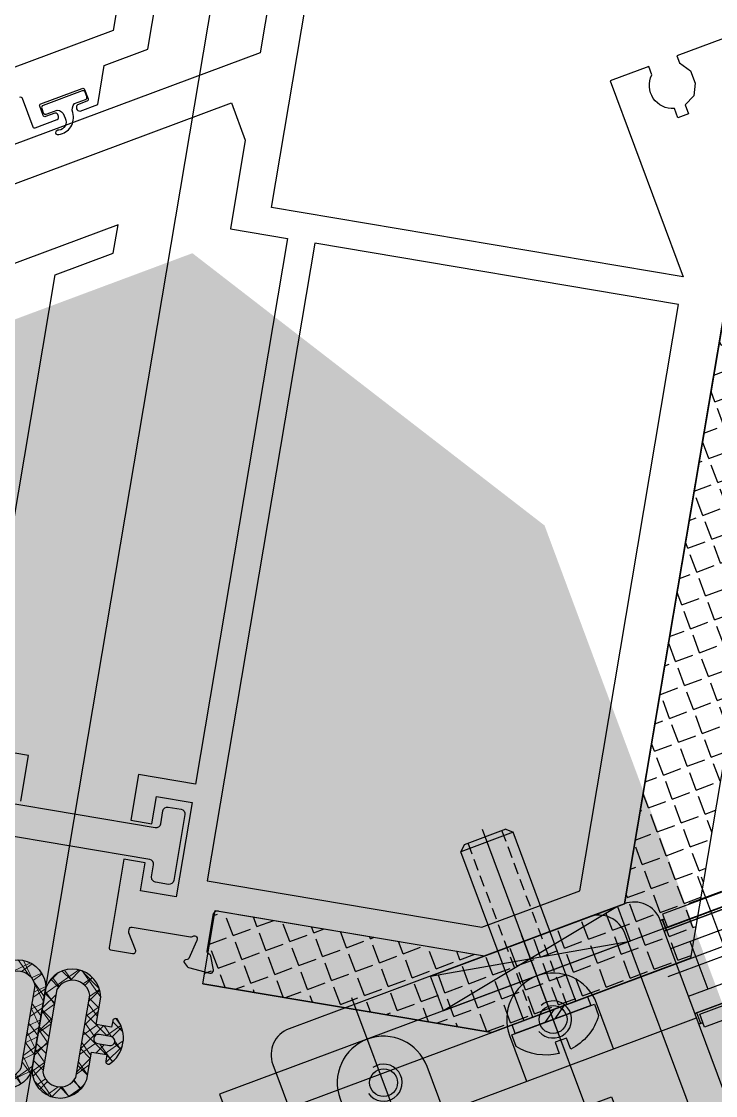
# Model space of a CAD drawing. Extents: x 12199666 to 24617114, y 1197707 to 2548648.
# Drawn here: x 12306195.5 to 12306270.3, y 1248530 to 1248645.7 of the extents above; entities that cross this region are included whole.
import ezdxf

# ---------------------------------------------------------------- set-up
doc = ezdxf.new("R2010")
doc.units = 0
doc.header["$LTSCALE"] = 10
doc.header["$MEASUREMENT"] = 0
for name, pattern in [('TX-PLAN-T1-F11$0$ACAD_ISO04W100', [30, 24, -3, 0, -3]), ('TX-PLAN-T1-F11$0$CENTER', [2, 1.25, -0.25, 0.25, -0.25]), ('TX-PLAN-T1-F11$0$CENTER2', [1.125, 0.75, -0.125, 0.125, -0.125]), ('TX-PLAN-T1-F11$0$HIDDEN', [0.375, 0.25, -0.125])]:
    doc.linetypes.add(name, pattern=pattern)
for name, color, linetype, lineweight in [('TX-PLAN-T1-F11$0$_EDO-ALUMINIUM-SECTION', 90, 'Continuous', 30), ('TX-PLAN-T1-F11$0$Xref- ELE$0$Hatch', 9, 'Continuous', 13), ('TX-PLAN-T1-F11$0$Xref- ELE$0$Hatch @ 1 VP1', 9, 'Continuous', 13), ('TX-PLAN-T1-F11$0$Xref- ELE$0$Hatch @ 1 VPModel', 9, 'Continuous', 13)]:
    doc.layers.add(name, color=color, linetype=linetype, lineweight=lineweight)
doc.layers.add('TX-PLAN-T1-F11$0$bangong', color=5, linetype='Continuous', true_color=0x0000ff)
for name, color, linetype in [('TX-PLAN-T1-F11$0$F-Alum', 4, 'Continuous'), ('TX-PLAN-T1-F11$0$F-center', 6, 'TX-PLAN-T1-F11$0$ACAD_ISO04W100'), ('TX-PLAN-T1-F11$0$F-Gaskets', 8, 'Continuous'), ('TX-PLAN-T1-F11$0$F-Misc', 1, 'Continuous'), ('TX-PLAN-T1-F11$0$F_MISC', 8, 'Continuous'), ('TX-PLAN-T1-F11$0$Hatch', 8, 'Continuous'), ('TX-PLAN-T1-F11$0$中心线', 1, 'TX-PLAN-T1-F11$0$CENTER2'), ('TX-PLAN-T1-F11$0$虚线', 8, 'TX-PLAN-T1-F11$0$HIDDEN'), ('TX-PLAN-T1-F11$0$螺栓钉类', 241, 'Continuous')]:
    doc.layers.add(name, color=color, linetype=linetype)

# ---------------------------------------------------------------- blocks, each defined once
blk = doc.blocks.new('*U339')
at = {"layer": 'TX-PLAN-T1-F11$0$Xref- ELE$0$Hatch @ 1 VP1'}
h = blk.add_hatch(dxfattribs=at)
h.set_pattern_fill('M_GASKET-PISA', color=256, pattern_type=2)
h.set_pattern_definition([(35.42361603529756, (-1214.761376000002, -14855.407933), (-0.8694256507828642, 1.222333439680349), []), (125.4236160352975, (-1214.761376000002, -14855.407933), (-1.222333439680349, -0.8694256507828639), [])])
edge = h.paths.add_edge_path(flags=16)
edge.add_line((-41815.07919855467, 17823.42139201995), (-41813.77919855462, 17823.42139201995))
edge.add_arc((-41813.77919855462, 17822.92139201995), 0.5, -90, 90, ccw=False)
edge.add_line((-41813.77919855462, 17822.42139201995), (-41815.07919855467, 17822.42139201995))
edge.add_arc((-41815.07919855467, 17822.92139201995), 0.5, 90, 270, ccw=False)
edge = h.paths.add_edge_path()
edge.add_line((-41813.27919855455, 17818.4213668968), (-41813.27919855462, 17821.42139201995))
edge.add_line((-41813.27919855462, 17821.42139201995), (-41814.97919855457, 17821.42139201995))
edge.add_line((-41814.97919855457, 17821.42139201995), (-41814.97919855457, 17820.72139202))
edge.add_arc((-41815.27919855458, 17820.72139201998), 0.3000000000174623, -115.05761541500061, 4.8635797611495946e-09, ccw=False)
edge.add_arc((-41813.09559109848, 17822.92139202004), 3.383607456175075, 133.070694364177, 226.9293056383509, ccw=False)
edge.add_arc((-41815.27919855466, 17825.12139202001), 0.3000000000240535, 2.084391326206969e-09, 115.0576154218833, ccw=False)
edge.add_line((-41814.97919855463, 17825.12139202002), (-41814.97919855457, 17824.42139201995))
edge.add_line((-41814.97919855457, 17824.42139201995), (-41813.27919855462, 17824.42139201995))
edge.add_line((-41813.27919855462, 17824.42139201995), (-41813.27919855468, 17827.42139201984))
edge.add_arc((-41810.27919855456, 17826.87139201984), 3.050000000114375, 10.388857815061783, 169.6111421849382, ccw=False)
edge.add_line((-41807.27919855445, 17827.42139201984), (-41807.27919855437, 17818.42139201997))
edge.add_arc((-41810.27919855451, 17818.97139202002), 3.050000000151531, 190.3888578138809, 349.6111421841629, ccw=False)
edge.add_line((-41812.07919855455, 17818.42136689683), (-41812.07919855467, 17827.42139201984))
edge.add_arc((-41810.27919855456, 17826.82523817369), 1.896153846257486, 18.324694090130095, 161.6753059098699, ccw=False)
edge.add_line((-41808.47919855445, 17827.42139201984), (-41808.47919855437, 17818.42139201996))
edge.add_arc((-41810.2791985545, 17819.01754586615), 1.896153846287313, 198.3246940877339, 341.6753059085472, ccw=False)
at = {"layer": 'TX-PLAN-T1-F11$0$Xref- ELE$0$Hatch @ 1 VPModel'}
h = blk.add_hatch(dxfattribs=at)
h.set_pattern_fill('M_GASKET-PISA', color=256, pattern_type=2)
h.set_pattern_definition([(45, (-1214.761376000002, -14855.407933), (-1.060660171779821, 1.060660171779821), []), (135, (-1214.761376000002, -14855.407933), (-1.060660171779821, -1.060660171779821), [])])
edge = h.paths.add_edge_path(flags=16)
edge.add_line((-41815.07919855467, 17823.42139201995), (-41813.77919855462, 17823.42139201995))
edge.add_arc((-41813.77919855462, 17822.92139201995), 0.5, -90, 90, ccw=False)
edge.add_line((-41813.77919855462, 17822.42139201995), (-41815.07919855467, 17822.42139201995))
edge.add_arc((-41815.07919855467, 17822.92139201995), 0.5, 90, 270, ccw=False)
edge = h.paths.add_edge_path()
edge.add_line((-41813.27919855455, 17818.4213668968), (-41813.27919855462, 17821.42139201995))
edge.add_line((-41813.27919855462, 17821.42139201995), (-41814.97919855457, 17821.42139201995))
edge.add_line((-41814.97919855457, 17821.42139201995), (-41814.97919855457, 17820.72139202))
edge.add_arc((-41815.27919855458, 17820.72139201998), 0.3000000000174623, -115.05761541500061, 4.8635797611495946e-09, ccw=False)
edge.add_arc((-41813.09559109848, 17822.92139202004), 3.383607456175075, 133.070694364177, 226.9293056383509, ccw=False)
edge.add_arc((-41815.27919855466, 17825.12139202001), 0.3000000000240535, 2.084391326206969e-09, 115.0576154218833, ccw=False)
edge.add_line((-41814.97919855463, 17825.12139202002), (-41814.97919855457, 17824.42139201995))
edge.add_line((-41814.97919855457, 17824.42139201995), (-41813.27919855462, 17824.42139201995))
edge.add_line((-41813.27919855462, 17824.42139201995), (-41813.27919855468, 17827.42139201984))
edge.add_arc((-41810.27919855456, 17826.87139201984), 3.050000000114375, 10.388857815061783, 169.6111421849382, ccw=False)
edge.add_line((-41807.27919855445, 17827.42139201984), (-41807.27919855437, 17818.42139201997))
edge.add_arc((-41810.27919855451, 17818.97139202002), 3.050000000151531, 190.3888578138809, 349.6111421841629, ccw=False)
edge.add_line((-41812.07919855455, 17818.42136689683), (-41812.07919855467, 17827.42139201984))
edge.add_arc((-41810.27919855456, 17826.82523817369), 1.896153846257486, 18.324694090130095, 161.6753059098699, ccw=False)
edge.add_line((-41808.47919855445, 17827.42139201984), (-41808.47919855437, 17818.42139201996))
edge.add_arc((-41810.2791985545, 17819.01754586615), 1.896153846287313, 198.3246940877339, 341.6753059085472, ccw=False)
blk = doc.blocks.new('TX-PLAN-T1-F11$0$Xref- ELE$0$GAE0002', base_point=(-41818.77919855453, 17822.92139201999))
at = {"color": 0, "linetype": 'ByBlock'}
for points in [[(-41813.27919855455, 17818.4213668968), (-41813.27919855462, 17821.42139201995), (-41814.97919855457, 17821.42139201995), (-41814.97919855457, 17820.72139202, -0.548945891858276), (-41815.4062573781, 17820.44962731407, -0.4340790099980792), (-41815.40625737821, 17825.39315672591, -0.5489458918577889), (-41814.97919855463, 17825.12139202002), (-41814.97919855457, 17824.42139201995), (-41813.27919855462, 17824.42139201995), (-41813.27919855468, 17827.42139201984, -0.8333333333398008), (-41807.27919855445, 17827.42139201984), (-41807.27919855437, 17818.42139201997, -0.833333333342024), (-41813.27919855468, 17818.42139202007)], [(-41812.07919855455, 17818.42136689683), (-41812.07919855467, 17827.42139201984, -0.7222222222395137), (-41808.47919855445, 17827.42139201984), (-41808.47919855437, 17818.42139201996, -0.7222222222456893), (-41812.07919855467, 17818.42139202007)]]:
    blk.add_lwpolyline(points, format="xyb", dxfattribs=at)
blk.add_lwpolyline([(-41815.07919855467, 17823.42139201995), (-41813.77919855462, 17823.42139201995, -0.9999999999999999), (-41813.77919855462, 17822.42139201995), (-41815.07919855467, 17822.42139201995, -0.9999999999999999)], format="xyb", close=True, dxfattribs=at)
at = {"layer": 'TX-PLAN-T1-F11$0$Xref- ELE$0$Hatch'}
blk.add_blockref('*U339', (0, 0), dxfattribs=at)
blk = doc.blocks.new('*U193')
at = {"layer": 'TX-PLAN-T1-F11$0$F-Alum'}
for points in [[(1494, 52.25674300007813), (1494, 57.26422248274321), (1488.210649064044, 57.26434590900317)], [(1488.210649064044, 57.26434590900317), (1488.210649064044, 108.8056678024004), (1488.210649064044, 108.8056678024004), (1494, 112.150307061107), (1494, 115.2447885326255), (1465.929928969359, 99.028072259287)], [(1446.665558113717, 243.109286219973), (1490, 268.1431585114769), (1490, 135.8172538467334), (1445, 109.8197338729951)]]:
    blk.add_lwpolyline(points, dxfattribs=at)
blk.add_lwpolyline([(1481.249208494788, 127.069969254997, -0.4142135623730994), (1481.522434007609, 126.9968404702813), (1483.167976491153, 124.1485144824692, 0.4142135623730994), (1483.441202003742, 124.0753856977972), (1485.650591934565, 125.3518003389181, 0.3710010212546213), (1485.675045555457, 125.7920225391135, 0.371001021328883), (1485.281464092201, 125.9907363959501), (1484.349946275586, 125.4525774395152, -0.4142135623730903), (1484.076720762765, 125.5257062242017), (1483.538561806316, 126.4572240408015, -0.4142135623730993), (1483.611690591089, 126.7304495536664), (1487.737888693111, 129.1142477216927, -0.4142135623730929), (1488.011114205699, 129.0411189370352), (1488.549273162382, 128.1096011203626, -0.4142135623730957), (1488.476144377608, 127.836375607556), (1487.544626560993, 127.2982166510192, 0.3247510042344253), (1487.502998812357, 126.8480725680129, 0.3247510042185825), (1487.913754403358, 126.6592805939872), (1489.670571281342, 127.6742335245799), (1489.670571281342, 131.9351814159454), (1494, 134.4363905177306), (1494, 273.9186768197251), (1445, 245.610266181684)], format="xyb", dxfattribs=at)
at = {"layer": 'TX-PLAN-T1-F11$0$F-center'}
blk.add_line((1500, -30.81192101103079), (1500, 345.6712806450087), dxfattribs=at)
at = {"layer": 'TX-PLAN-T1-F11$0$F-Gaskets'}
blk.add_lwpolyline([(1488.368828074541, 128.3202633709589), (1488.118682152359, 128.753249537127, 0.414213562373095), (1487.777184414444, 128.8446513769013), (1483.880655273329, 126.5935381732852, 0.414213562373095), (1483.789253433701, 126.2520404354), (1484.039399355883, 125.8190542692755, 0.4142135623732282), (1484.380897093797, 125.7276524295594), (1485.463319214759, 126.3529922231246, -0.3022643838061359), (1486.311394491233, 125.8844462481939), (1486.461363041541, 125.624860534881, -0.5173964972509594), (1486.001153432066, 124.248424046571, 0.2759327187054382), (1485.798608411802, 124.15903368617, 0.7886358641544985), (1485.887701272266, 123.7448428634816, 0.4573379824077483), (1487.251239906065, 126.1689198920067), (1487.177280234871, 126.384688068516, -0.3022643838040871), (1487.195004113717, 127.3534258396103), (1488.277426234679, 127.9787656331755, 0.414213562373095)], format="xyb", close=True, dxfattribs=at)
at = {"layer": 'TX-PLAN-T1-F11$0$F_MISC', "extrusion": (3.582137313528093e-07, -2.990597548224695e-06, 0.9999999999954641), "rotation": 359.8842813538838}
blk.add_blockref('TX-PLAN-T1-F11$0$Xref- ELE$0$GAE0002', (1488.491876679846, 28.40911504597399, 0.000440005397952135), dxfattribs=at)
blk = doc.blocks.new('*U194')
at = {"layer": 'TX-PLAN-T1-F11$0$中心线', "color": 1, "linetype": 'TX-PLAN-T1-F11$0$CENTER', "ltscale": 2.357947691000002}
blk.add_line((-4.263256414560601e-14, 20.90048662063384), (1.4210854715202e-14, -4.956409502317115), dxfattribs=at)
at = {"layer": 'TX-PLAN-T1-F11$0$虚线', "linetype": 'TX-PLAN-T1-F11$0$HIDDEN', "ltscale": 0.5}
for p, q in [((-1.948286311568509, 1.13686837721616e-13), (-1.948286311568566, 20.00000000000011)), ((1.948286311568523, 1.13686837721616e-13), (1.948286311568481, 20.00000000000011))]:
    blk.add_line(p, q, dxfattribs=at)
at = {"layer": 'TX-PLAN-T1-F11$0$螺栓钉类', "color": 241, "linetype": 'Continuous'}
for p, q in [((-2.40807576862025, 20.00000000000011), (-2.999791744951651, 19.40828402366867)), ((2.408075768620179, 20.00000000000011), (-2.408075768620321, 20)), ((2.408075768620179, 20.00000000000011), (2.999791744951594, 19.40828402366867)), ((2.999791744951594, 19.40828402366867), (-2.999791744951636, 19.40828402366867)), ((-2.999791744951622, 1.13686837721616e-13), (-2.999791744951651, 19.40828402366867)), ((2.999791744951636, 1.13686837721616e-13), (2.999791744951594, 19.40828402366867)), ((-0.9100693464279175, -1), (0.5333063006401062, 0)), ((0.2446311712265015, -1), (1.688006818294525, 0))]:
    blk.add_line(p, q, dxfattribs=at)
blk.add_lwpolyline([(4.350000023841858, 0), (4.350000023841858, -1), (-4.350000023841858, -1), (-4.350000023841858, 0)], close=True, dxfattribs=at)
blk.add_lwpolyline([(-4.75, -1), (4.75, -1), (4.75, -2.319999992847443, -0.2072557309237045), (0.6600000262260437, -4.663157165050507), (0.6600000262260437, -3.379999995231628), (-0.6600000262260437, -3.379999995231628), (-0.6600000262260437, -4.663157165050507, -0.2072557309237047), (-4.75, -2.319999992847443)], format="xyb", close=True, dxfattribs=at)
blk = doc.blocks.new('*U180')
at = {"layer": 'TX-PLAN-T1-F11$0$F-Misc'}
blk.add_lwpolyline([(0, -4), (0, 0), (-21.4973025242173, 0), (-21.4973025242173, -4)], close=True, dxfattribs=at)
for points in [[(0, -4), (-21.4973025242173, 0)], [(-21.4973025242173, -4), (0, 0)]]:
    blk.add_lwpolyline(points, dxfattribs=at)
blk = doc.blocks.new('TX-PLAN-T1-F11$0$A$C61A55DDB')
at = {"layer": 'TX-PLAN-T1-F11$0$F-center'}
for p, q in [((10.50000512331218, 11.25004326470207), (10.50000512327338, 30.75004326470207)), ((30.00000512331218, 11.25004326474072), (30.00000512327338, 30.75004326474072)), ((61.01294607549547, 11.25004326480302), (61.01294607545665, 30.75004326480303)), ((50.01367156802806, 12.33551278698633), (50.01367156799292, 29.99302919353932)), ((43.2420254612891, 21.0000432647671), (77.3029226592106, 21.00004326483486))]:
    blk.add_line(p, q, dxfattribs=at)
at = {"layer": 'TX-PLAN-T1-F11$0$F-Misc'}
for p, q in [((37.50000512327486, 30.00004326475573), (3.00000512327486, 30.00004326468707)), ((41.5510051232749, 30.00004326476392), (37.50000512327428, 30.00004326475573)), ((5.1232808289e-06, 27.00004326468115), (5.1233286058e-06, 3.000043264681153)), ((40.5000051233286, 3.000043264761643), (40.50000512328082, 27.00004326476165)), ((44.55100512332864, 3.000043264769829), (44.55100512328087, 27.00004326476983)), ((44.55100512328092, 26.9500432647701), (45.01294607546424, 26.95004326477101)), ((45.01294607546424, 26.95004326477101), (44.55100512328097, 26.95004326477056)), ((44.76367156799897, 26.95004326477056), (44.76367156800136, 25.75004326477028)), ((48.16367156799771, 27.60004326477702), (51.86367156799763, 27.60004326478429)), ((48.1636715679979, 27.50004326477711), (48.16367156799771, 27.60004326477702)), ((51.86367156799763, 27.60004326478429), (51.86367156799785, 27.50004326478438)), ((54.01294607546663, 25.75004326478893), (44.55100512328335, 25.75004326477028)), ((44.55100512328335, 25.75004326476983), (54.01294607546663, 25.75004326478893)), ((45.26367156800136, 25.75004326477165), (44.55100512328335, 25.75004326477028)), ((54.01294607546612, 26.00004326478893), (54.01294607548601, 16.00004326478893)), ((44.55100512328735, 23.75004326476938), (54.01294607547061, 23.75004326478893)), ((46.76367156800535, 23.75004326477438), (46.76367156801629, 18.25004326477437)), ((53.26367156800535, 23.75004326478757), (53.26367156801629, 18.25004326478711)), ((44.55100512329829, 18.25004326476983), (54.01294607548155, 18.25004326478893)), ((54.01294607548554, 16.25004326478893), (44.55100512330227, 16.25004326476937)), ((44.55100512330225, 16.25004326476983), (54.01294607548554, 16.25004326478893)), ((45.26367156802026, 16.25004326477165), (44.55100512330225, 16.25004326476983)), ((44.76367156802265, 15.05004326477046), (44.76367156802028, 16.25004326477028)), ((5.1233032252e-06, 15.75004326468115), (44.55100512330327, 15.75004326476983)), ((44.55100512330463, 15.05004326477046), (45.01294607548792, 15.05004326477137)), ((45.01294607548792, 15.05004326477137), (44.55100512330463, 15.05004326477092)), ((48.16367156802378, 14.5000432647771), (48.16367156802399, 14.40004326477719)), ((48.16367156802399, 14.40004326477719), (51.86367156802393, 14.40004326478447)), ((51.86367156802393, 14.40004326478447), (51.8636715680237, 14.50004326478438)), ((7.500005123312661, 11.00004326469616), (7.500005123326957, 3.828470389442372)), ((7.500005123312661, 11.00004326469616), (33.00000512331269, 11.00004326474663)), ((9.500005123312688, 11.00004326470025), (9.500005123334574, 4.32647002526e-05)), ((31.00000512331269, 11.000043264743), (31.00000512333457, 4.32647429989e-05)), ((33.00000512331269, 11.00004326474663), (33.00000512332696, 3.828470389492848)), ((9.500005123330595, 2.000043264699797), (31.0000051233306, 2.000043264742998)), ((31.00000512333457, 4.32647429989e-05), (31.0000051233306, 2.000043264742998)), ((3.000005123334573, 4.32646870649e-05), (37.50000512333457, 4.32647557318e-05)), ((37.50000512333583, 4.32647557318e-05), (41.5510051233346, 4.32647639173e-05))]:
    blk.add_line(p, q, dxfattribs=at)
for points in [[(61.01294607548604, 16.00004326480302), (57.01162461857555, 14.50004326479484), (45.012946075489, 14.50004326477119), (45.01294607548601, 16.00004326477119), (61.01294607548604, 16.00004326480302, 0.9999999999999998), (61.01294607546612, 26.00004326480302), (57.01162461854969, 27.50004326479484), (45.01294607546313, 27.5000432647712), (45.01294607546611, 26.00004326477119), (61.01294607546612, 26.00004326480302)], [(15.50000512330322, 15.75004326471207), (15.50000512329276, 21.00004326471208, 0.4142135623730951), (10.50000512328282, 26.00004326470207, 0.4142135623730951), (5.500005123292767, 21.00004326469207), (5.500005123303225, 15.75004326469207)], [(35.00000512330323, 15.75004326475073), (35.00000512329277, 21.00004326475073, 0.4142135623730951), (30.00000512328282, 26.00004326474073, 0.4142135623730951), (25.00000512329277, 21.00004326473072), (25.00000512330323, 15.75004326473072)]]:
    blk.add_lwpolyline(points, format="xyb", dxfattribs=at)
for centre, radius in [((61.01294607547609, 21.00004326480302), 2.6), ((10.50000512329276, 21.00004326470207), 1.5), ((30.00000512329277, 21.00004326474072), 1.5)]:
    blk.add_circle(centre, radius, dxfattribs=at)
for centre, radius, start, end in [((3.000005123280828, 27.00004326468707), 3, 90.000000000114, 180.0000000001042), ((37.50000512328083, 27.00004326475573), 3, 1.042204e-10, 90.000000000114), ((41.55100512328087, 27.00004326476392), 3, 1.042204e-10, 90.000000000114), ((10.50000512329276, 21.00004326470207), 2, 195.0000000001291, 105.0000000001097), ((30.00000512329277, 21.00004326474072), 2, 200.0000000001284, 110.0000000001188), ((10.50000512332696, 3.828470389448284), 3, 180.0000000001042, 250.5287793656203), ((30.00000512332696, 3.828470389486938), 3, 289.4712206346099, 1.042204e-10), ((3.000005123328605, 3.000043264687064), 3, 180.0000000001042, 270.000000000114), ((37.50000512332861, 3.000043264755731), 3, 270.000000000114, 1.042204e-10), ((41.55100512332865, 3.000043264763917), 3, 270.000000000114, 1.042204e-10)]:
    blk.add_arc(centre, radius, start, end, dxfattribs=at)
blk = doc.blocks.new('TX-PLAN-T1-F11$0$A$C31F16DB5')
at = {"layer": 'TX-PLAN-T1-F11$0$F_MISC', "extrusion": (-1.944459998201759e-08, -8.49850233182345e-09, 0.9999999999999999), "rotation": 30.01599981706476}
blk.add_blockref('TX-PLAN-T1-F11$0$A$C61A55DDB', (-271.403801416436, 253.310927082972, 9.665162854626255e-06), dxfattribs=at)
blk = doc.blocks.new('TX-PLAN-T1-F11$0$TY001')
at = {"layer": 'TX-PLAN-T1-F11$0$Hatch'}
h = blk.add_hatch(dxfattribs=at)
h.set_pattern_fill('ANGLE', color=256, scale=10, angle=30.01599999725287)
h.set_pattern_definition([(30.0159999972559, (7246.221578325145, 83575.31519770106), (-1.375665006031407, 2.381185795182857), [2, -0.7500000000000001]), (120.0160000000013, (7246.221578325145, 83575.31519770106), (-2.381185795182858, -1.375665006031407), [1.999999999999999, -0.7499999999999996])])
h.paths.add_polyline_path([(60.00000032735988, 120.9771403750929), (67.99996101413853, 120.9771446270752), (68.00000002421439, 47.58085556495644), (48.19380796328187, 36.13969821600767), (16.62201892351732, 36.13970411113405), (16.62202052539214, 44.13970411113405), (46.04924303735606, 44.1397041111195), (60, 52.19937255952391)])
at = {"layer": 'TX-PLAN-T1-F11$0$F-Alum', "flags": 128}
for points in [[(6, 44.62494049289671), (6, 44.62494049289671), (6, 38.28240872183233, 0.4142135623219491), (6.199999999953434, 38.08240872186434), (8.604907018365338, 38.08240872184979, 0.5854977655323537), (8.860984503291547, 38.53869154803397), (7.843922599917278, 40.20520002186822, -0.1378519999999419), (7.800000000046566, 40.3614829218568), (7.800000000046566, 40.58240872186434, -0.4142140000029491), (8.099999999860302, 40.8824087218527), (14.45278639998287, 40.8824087218818, 0.2134219999990182), (14.67639319994487, 40.98240872187307, -0.2134220000012545), (14.89999999990687, 41.08240872186434, -0.4142139999965558), (15.19999999995343, 40.78240872187598), (15.19999999995343, 40.62190442185965, -0.06554300000034483), (15.18977779988199, 40.5442587218713), (14.6587175000459, 38.56231472185755, -0.2679490000007903), (14.51729610003531, 38.42089332187606), (14.34823619993404, 38.37559392186813, 0.2679489999965194), (14.20681490004063, 38.2341725218721, 0.06554299999994298), (14.19999999995343, 38.18240872188471, 0.198911999996341), (14.25857870001346, 38.04098732185957), (14.62233179993927, 37.67723432186176, 0.1763269999970842), (14.80831709993072, 37.59050792186463), (17.17385330004618, 37.38355032185791, 0.0218199999991916), (17.19999999995343, 37.38240872186725, 0.414214000000818), (17.5, 37.68240872187016, 0.08748900000110169), (17.48190779983997, 37.78501472187054), (16.96840649982914, 39.19584802187455, 0.2637249999956934), (16.74324940005317, 39.38782532187179, -0.3595081371707617), (16.5, 39.6824088676367), (16.49999999976717, 43.79467959012254, -0.4357991633984695), (17.0028193492908, 44.13970411113405), (46.04924303642474, 44.1397041111195), (60, 52.19937255952391), (60, 255.9699132520182)], [(6, 289.8114596422238), (6, 136.0925112746481), (-32.85404102434404, 113.6456511076249, 0.414213562372367)]]:
    blk.add_lwpolyline(points, format="xyb", dxfattribs=at)
blk.add_lwpolyline([(-28.42859366070479, 111.5827852300135), (3.858975284500048, 130.2360456410388), (6, 126.5300724443223), (6, 116.8464862994297), (12.23600407456979, 116.8464862994733), (12.23599933716469, 57.20323790282418), (6.01882355986163, 57.20323790282418), (6.01882355986163, 52.20371007098584), (8.33113906858489, 52.20371007098584), (8.33113906858489, 55.20087588035676), (12.23599933716469, 55.20087588035676), (12.23599933716469, 44.88236024916114), (8.316361026605591, 44.88236024914659), (8.316361026605591, 47.93870083382353), (6, 47.93870083383808), (6, 43.38048223422084)], dxfattribs=at)
at = {"layer": 'TX-PLAN-T1-F11$0$F-Alum'}
blk.add_lwpolyline([(55, 217.7581493701437), (55, 145.9010887890618), (50.36085664783604, 143.2209505235514), (50.76585835171863, 142.5199191677093), (52.07439226331189, 141.8733738378214), (52.78314524516463, 140.6465689650067), (52.8648742842488, 139.2912706533389), (52.11707852827385, 138.1579945806152), (52.62333065806888, 137.2817053858016), (51.57178362435661, 136.6742028300068), (51.04321881197393, 137.5891138129809, -0.5881816220421693), (48.04030601982959, 140.763907489978), (47.55673122452572, 141.6009437080065), (43.7010587672703, 139.3734343366232), (54.98221924691461, 119.8464862994733), (10, 119.8464862994733), (10, 300.4828355697391)], format="xyb", dxfattribs=at)
blk.add_lwpolyline([(55, 116.8464862994733), (15.23599795601331, 116.8464862994151), (15.23599933716469, 47.1398345065827), (45.24494649423286, 47.13970411113405), (55, 52.7754195893649)], close=True, dxfattribs=at)
at = {"layer": 'TX-PLAN-T1-F11$0$F-Alum', "color": 6, "flags": 128}
blk.add_lwpolyline([(8.750271532218903, 48.37128901066899), (-8.574140374781564, 48.37128901061078, 0.4142135623730951), (-9.075149190146476, 47.87229986541206), (-9.075149190146476, 46.58127311318822, -0.4142135623730951), (-9.576158005278558, 46.08228396796039), (-10.97571524651721, 46.08228396796039, -0.4142135623730951), (-11.47470439178869, 46.58329278317979), (-11.47470541135408, 53.79128246226173, -0.4142135623730951), (-10.973696596222, 54.29027160756232), (-9.559580545173958, 54.29027160756232, -0.4142135623730951), (-9.060591399902478, 53.78926279234292), (-9.06058936030604, 52.37229068749002, 0.4142135623730951), (-8.56160021503456, 51.87128187227063), (8.759955638553947, 51.87128187229973, 0.4142135623730951), (9.260964453686029, 52.37027101752756), (9.260964453686029, 53.78438706870656, -0.4142135623730951), (9.76197326905094, 54.28337621397804), (11.17894537374377, 54.28337621396349, -0.4142135623730951), (11.67793451901525, 53.78236739872955), (11.67793451901525, 46.57152166601736, -0.4142135623730951), (11.17692570365034, 46.07253252073133), (9.748251862358302, 46.07538857436157, -0.4142135623730951), (9.249262717086822, 46.57639738958096), (9.249260677490383, 47.87028019540594, 0.414213562373095)], format="xyb", close=True, dxfattribs=at)
at = {"layer": 'TX-PLAN-T1-F11$0$F-Alum', "flags": 128}
blk.add_lwpolyline([(70.5967625908088, 53.70181540730118), (20.37412010924891, 24.68705649960611), (53.01061471598223, -31.80457268311875), (56.47415769123472, -29.80360540235415), (25.83863036497496, 23.22448080564209), (72.59772987198085, 50.23827243235428)], close=True, dxfattribs=at)
at = {"layer": 'TX-PLAN-T1-F11$0$F-center'}
blk.add_line((0, -30.81192101103079), (0, 345.6712806450087), dxfattribs=at)
at = {"layer": 'TX-PLAN-T1-F11$0$Hatch'}
blk.add_line((60.00000032735988, 120.9771403750929), (60, 52.19937255952391), dxfattribs=at)
for points in [[(60.00000032735988, 120.9771403750929), (67.99996101413853, 120.9771446270752), (68.00000002421439, 47.58085556495644), (48.19380796328187, 36.13969821600767), (16.62201892351732, 36.13970411113405), (16.62202052539214, 44.13970411113405), (46.04924303735606, 44.1397041111195), (60, 52.19937255952391), (60.00000032735988, 120.9771403750929)], [(16.62201892351732, 36.13970411113405), (48.19380796328187, 36.13969821600767), (68.00000002421439, 47.58085556495644)]]:
    blk.add_lwpolyline(points, dxfattribs=at)
blk.add_blockref('TX-PLAN-T1-F11$0$A$C31F16DB5', (310.408990527736, -247.8873859157757))
at = {"layer": 'TX-PLAN-T1-F11$0$F_MISC', "rotation": 30.01599997489868}
blk.add_blockref('*U194', (53.97653833776712, 39.48012468058732), dxfattribs=at)
at = {"layer": 'TX-PLAN-T1-F11$0$F_MISC', "xscale": -1, "rotation": 210.0159999543231}
blk.add_blockref('*U180', (61.28256088797934, 48.32078996046039), dxfattribs=at)
at = {"layer": 'TX-PLAN-T1-F11$0$F_MISC', "extrusion": (3.582137313528093e-07, -2.990597548224695e-06, 0.9999999999954641), "xscale": -1, "rotation": 359.8842813538839}
blk.add_blockref('TX-PLAN-T1-F11$0$Xref- ELE$0$GAE0002', (11.49183384958219, 28.36670197434236, -9.659877161339247e-05), dxfattribs=at)
blk = doc.blocks.new('TX-PLAN-T1-F11$0$A$C21521A5F')
at = {"rotation": 90}
for name, p in [('TX-PLAN-T1-F11$0$TY001', (388.7170751225203, 9260.219757124782, 0.0004146164392175001)), ('*U193', (388.7170751225203, 7760.219757124782, 0.0004146164392175001))]:
    blk.add_blockref(name, p, dxfattribs=at)
blk = doc.blocks.new('TX-PLAN-T1-F11$0$标准层幕墙0118')
at = {"color": 3, "rotation": 270}
blk.add_blockref('TX-PLAN-T1-F11$0$A$C21521A5F', (4239.780242875684, -661.2834627595585, -0.0004146164392191649), dxfattribs=at)
blk = doc.blocks.new('TX-PLAN-T1-F11')
at = {"layer": 'TX-PLAN-T1-F11$0$bangong', "const_width": 100}
blk.add_lwpolyline([(12308620.76584129, 1247867.476890152), (12307993.00973681, 1247639.511779728), (12307945.48375932, 1247621.797375508), (12307689.07939193, 1248311.068225762), (12307684.4220081, 1248314.668303085), (12307626.95596957, 1248293.248930163), (12306513.91270086, 1247889.055279398), (12306466.38672336, 1247871.340875179), (12306209.98235598, 1248560.611725432), (12306205.32497215, 1248564.211802755), (12306147.85893361, 1248542.792429833), (12305034.8156649, 1248138.598779068), (12304987.2896874, 1248120.884374849), (12304730.88532002, 1248810.155225102), (12304726.2279362, 1248813.755302425), (12304668.76189766, 1248792.335929503), (12303555.71862895, 1248388.142278738)], dxfattribs=at)
at = {"layer": 'TX-PLAN-T1-F11$0$_EDO-ALUMINIUM-SECTION', "rotation": 350.4236156863823}
blk.add_blockref('TX-PLAN-T1-F11$0$标准层幕墙0118', (12293055.45042718, 1251790.443008234), dxfattribs=at)

msp = doc.modelspace()

# ---------------------------------------------------------------- block references
msp.add_blockref('TX-PLAN-T1-F11', (0, 0))

doc.saveas('drawing.dxf')
